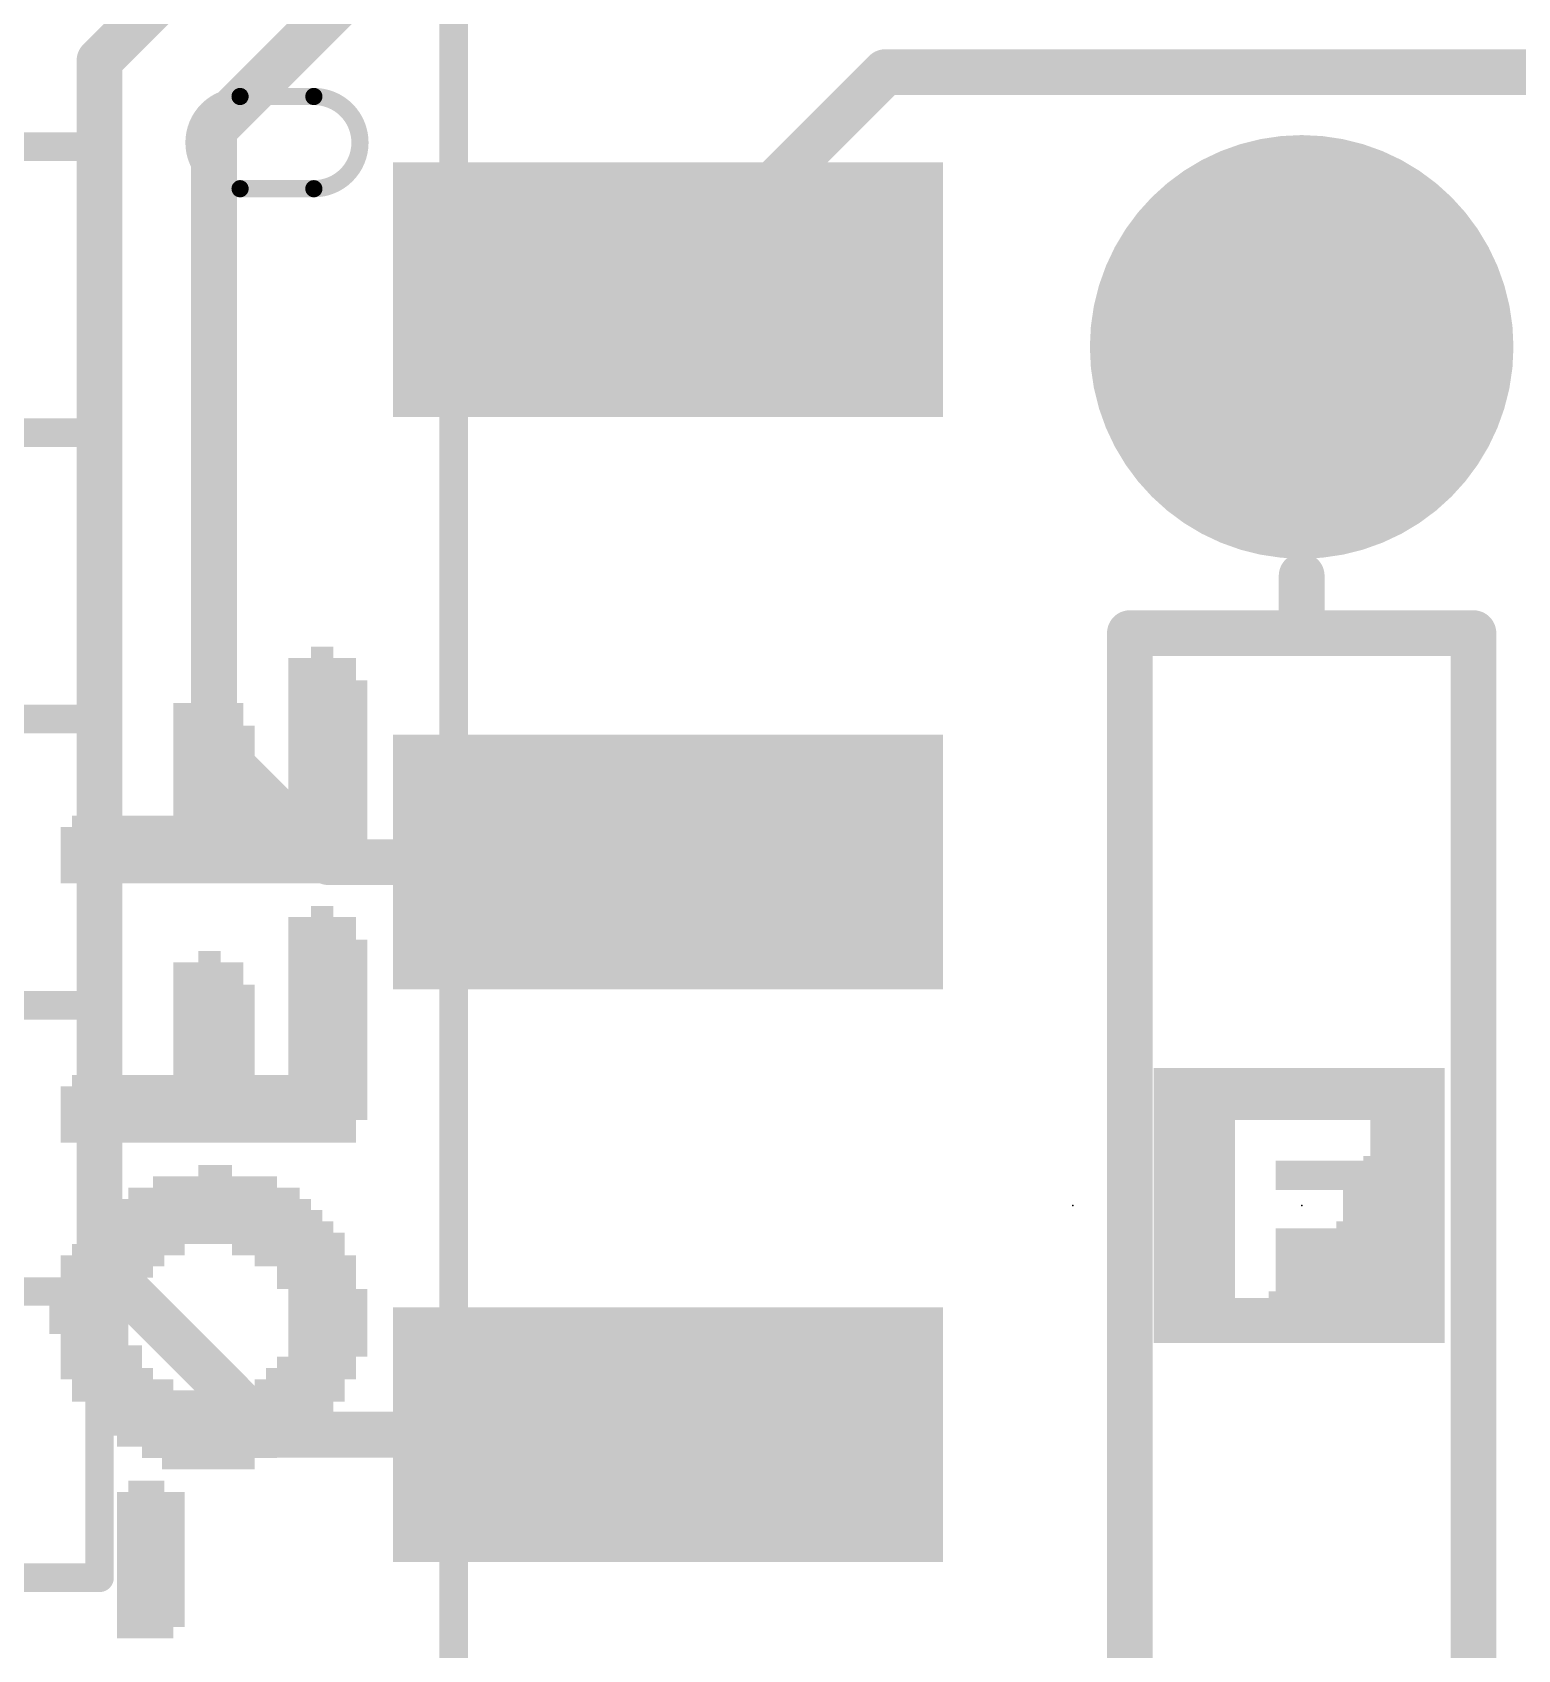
# Model space of a CAD drawing. Extents: x -30.7 to 55.9, y -16 to 25.5.
# Drawn here: x 8.85 to 15.44, y 13.02 to 20.19 of the extents above; entities that cross this region are included whole.
import ezdxf

# ---------------------------------------------------------------- set-up
doc = ezdxf.new("R2010")
doc.units = 0
for name, color, linetype in [('1', 12, 'CONTINUOUS'), ('17', 254, 'CONTINUOUS'), ('21', 41, 'CONTINUOUS'), ('22', 40, 'CONTINUOUS'), ('23', 53, 'CONTINUOUS'), ('51', 53, 'CONTINUOUS')]:
    doc.layers.add(name, color=color, linetype=linetype)

# ---------------------------------------------------------------- blocks, each defined once
blk = doc.blocks.new('ROUNDP')
at = {"const_width": 0.5}
blk.add_lwpolyline([(0, -0.25, 1), (0, 0.25, 1), (0, -0.25)], format="xyb", dxfattribs=at)
blk = doc.blocks.new('RECT')
blk.add_solid([(-0.5, -0.5), (0.5, -0.5), (-0.5, 0.5), (0.5, 0.5)])

msp = doc.modelspace()

# ---------------------------------------------------------------- linework, layer by layer
at = {"layer": '1', "const_width": 0.2032}
for points in [[(9.144, 20.066), (9.8552, 20.7772)], [(10.287, 20.3962), (9.652, 19.7612)], [(9.144, 14.732), (9.144, 20.066)], [(11.666, 19.05), (12.6312, 20.0152)], [(12.6312, 20.0152), (16.7386, 20.0152)], [(9.652, 19.7612), (9.652, 17.018)], [(9.652, 17.018), (10.16, 16.51)], [(10.16, 16.51), (11.666, 16.51)], [(9.906, 13.97), (9.144, 14.732)], [(11.666, 13.97), (9.906, 13.97)]]:
    msp.add_lwpolyline(points, dxfattribs=at)
at = {"layer": '1', "const_width": 0.1016}
for points in [[(9.1948, 20.066, 1), (9.0932, 20.066)], [(9.1081, 20.1019, 1), (9.1799, 20.0301)], [(12.6312, 20.066, 1), (12.6312, 19.9644)], [(12.6671, 19.9793, 1), (12.5953, 20.0511)], [(9.7028, 19.7612, 1), (9.6012, 19.7612)], [(9.6161, 19.7971, 1), (9.6879, 19.7253)], [(11.6301, 19.0859, 1), (11.7019, 19.0141)], [(9.6879, 17.0539, 1), (9.6161, 16.9821)], [(9.6012, 17.018, 1), (9.7028, 17.018)], [(10.16, 16.5608, 1), (10.16, 16.4592)], [(10.1241, 16.4741, 1), (10.1959, 16.5459)], [(11.666, 16.4592, 1), (11.666, 16.5608)], [(9.1799, 14.7679, 1), (9.1081, 14.6961)], [(9.0932, 14.732, 1), (9.1948, 14.732)], [(9.906, 14.0208, 1), (9.906, 13.9192)], [(11.666, 13.9192, 1), (11.666, 14.0208)], [(9.8701, 13.9341, 1), (9.9419, 14.0059)]]:
    msp.add_lwpolyline(points, format="xyb", dxfattribs=at)
at = {"layer": '21', "const_width": 0.2032}
for points in [[(14.478, 17.526), (14.478, 17.78)], [(13.716, 12.446), (13.716, 17.526)], [(13.716, 17.526), (14.478, 17.526)], [(14.478, 17.526), (15.24, 17.526)], [(15.24, 17.526), (15.24, 12.446)]]:
    msp.add_lwpolyline(points, dxfattribs=at)
at = {"layer": '21', "const_width": 0.1016}
for points in [[(14.5288, 17.78, 1), (14.4272, 17.78)], [(13.7668, 17.526, 1), (13.6652, 17.526)], [(13.716, 17.5768, 1), (13.716, 17.4752)], [(14.478, 17.5768, 1), (14.478, 17.4752)], [(14.478, 17.4752, 1), (14.478, 17.5768)], [(15.2908, 17.526, 1), (15.1892, 17.526)], [(15.24, 17.4752, 1), (15.24, 17.5768)], [(14.4272, 17.526, 1), (14.5288, 17.526)]]:
    msp.add_lwpolyline(points, format="xyb", dxfattribs=at)
at = {"layer": '23'}
for p in [(13.462, 14.986), (14.478, 14.986)]:
    msp.add_point(p, dxfattribs=at)
at = {"layer": '51'}
for points, const_width in [([(10.716, 21.055), (10.716, 4.345)], 0.127), ([(9.7677, 19.907), (10.0951, 19.907)], 0.0762), ([(7.112, 19.685), (9.144, 19.685)], 0.127), ([(9.144, 19.685), (9.144, 18.415)], 0.127), ([(10.0951, 19.4978), (9.7677, 19.4978)], 0.0762), ([(9.144, 18.415), (7.112, 18.415)], 0.127), ([(7.112, 17.145), (9.144, 17.145)], 0.127), ([(9.144, 17.145), (9.144, 15.875)], 0.127), ([(9.144, 15.875), (7.112, 15.875)], 0.127), ([(7.112, 14.605), (9.144, 14.605)], 0.127), ([(9.144, 14.605), (9.144, 13.335)], 0.127), ([(9.144, 13.335), (7.112, 13.335)], 0.127)]:
    msp.add_lwpolyline(points, dxfattribs=dict(at, const_width=const_width))
for points, const_width in [([(9.7677, 19.907, 1), (9.7677, 19.4978)], 0.0762), ([(9.7677, 19.926, 1), (9.7677, 19.8879)], 0.0381), ([(9.7677, 19.8879, 1), (9.7677, 19.926)], 0.0381), ([(10.0951, 19.4978, 1), (10.0951, 19.907)], 0.0762), ([(10.0951, 19.926, 1), (10.0951, 19.8879)], 0.0381), ([(10.0951, 19.8879, 1), (10.0951, 19.926)], 0.0381), ([(9.1758, 19.685, 1), (9.1122, 19.685)], 0.0635), ([(9.144, 19.6533, 1), (9.144, 19.7168)], 0.0635), ([(9.7677, 19.5168, 1), (9.7677, 19.4787)], 0.0381), ([(9.7677, 19.4787, 1), (9.7677, 19.5168)], 0.0381), ([(10.0951, 19.5168, 1), (10.0951, 19.4787)], 0.0381), ([(10.0951, 19.4787, 1), (10.0951, 19.5168)], 0.0381), ([(9.1122, 18.415, 1), (9.1758, 18.415)], 0.0635), ([(9.144, 18.3833, 1), (9.144, 18.4467)], 0.0635), ([(9.1758, 17.145, 1), (9.1122, 17.145)], 0.0635), ([(9.144, 17.1133, 1), (9.144, 17.1767)], 0.0635), ([(9.144, 15.8432, 1), (9.144, 15.9068)], 0.0635), ([(9.1122, 15.875, 1), (9.1758, 15.875)], 0.0635), ([(9.1758, 14.605, 1), (9.1122, 14.605)], 0.0635), ([(9.144, 14.5732, 1), (9.144, 14.6368)], 0.0635), ([(9.1122, 13.335, 1), (9.1758, 13.335)], 0.0635), ([(9.144, 13.3033, 1), (9.144, 13.3668)], 0.0635)]:
    msp.add_lwpolyline(points, format="xyb", dxfattribs=dict(at, const_width=const_width))

# ---------------------------------------------------------------- block references
at = {"layer": '1', "xscale": 2.44, "yscale": 1.13}
for p in [(11.666, 19.05), (11.666, 16.51), (11.666, 13.97)]:
    msp.add_blockref('RECT', p, dxfattribs=at)
at = {"layer": '17', "xscale": 1.8796, "yscale": 1.8796, "rotation": 90}
msp.add_blockref('ROUNDP', (14.478, 18.796), dxfattribs=at)
msp.add_blockref('ROUNDP', (14.478, 18.796), dxfattribs=at)
at = {"layer": '21'}
for p, xscale, yscale in [((14.467, 15.581), 1.29, 0.03), ((14.467, 15.551), 1.29, 0.03), ((14.467, 15.526), 1.29, 0.02), ((14.467, 15.496), 1.29, 0.04), ((14.467, 15.461), 1.29, 0.03), ((14.467, 15.431), 1.29, 0.03), ((14.467, 15.406), 1.29, 0.02), ((14.467, 15.381), 1.29, 0.03), ((14.002, 15.346), 0.36, 0.04), ((14.947, 15.346), 0.33, 0.04), ((14.002, 15.311), 0.36, 0.03), ((14.002, 15.291), 0.36, 0.03), ((14.947, 15.311), 0.33, 0.03), ((14.947, 15.291), 0.33, 0.03), ((14.002, 15.261), 0.36, 0.03), ((14.002, 15.226), 0.36, 0.04), ((14.947, 15.261), 0.33, 0.03), ((14.947, 15.226), 0.33, 0.04), ((14.002, 15.191), 0.36, 0.03), ((14.002, 15.171), 0.36, 0.03), ((14.002, 15.141), 0.36, 0.03), ((14.737, 15.171), 0.75, 0.03), ((14.737, 15.141), 0.75, 0.03), ((14.932, 15.191), 0.36, 0.03), ((14.002, 15.106), 0.36, 0.04), ((14.002, 15.071), 0.36, 0.03), ((14.737, 15.106), 0.75, 0.04), ((14.737, 15.071), 0.75, 0.03), ((14.002, 15.041), 0.36, 0.03), ((14.002, 15.021), 0.36, 0.03), ((14.002, 14.986), 0.36, 0.04), ((14.887, 15.041), 0.45, 0.03), ((14.887, 15.021), 0.45, 0.03), ((14.887, 14.986), 0.45, 0.04), ((14.002, 14.951), 0.36, 0.03), ((14.002, 14.931), 0.36, 0.03), ((14.887, 14.951), 0.45, 0.03), ((14.887, 14.931), 0.45, 0.03), ((14.002, 14.901), 0.36, 0.03), ((14.002, 14.866), 0.36, 0.04), ((14.737, 14.866), 0.75, 0.04), ((14.872, 14.901), 0.48, 0.03), ((14.002, 14.831), 0.36, 0.03), ((14.002, 14.801), 0.36, 0.03), ((14.002, 14.781), 0.36, 0.03), ((14.737, 14.831), 0.75, 0.03), ((14.737, 14.801), 0.75, 0.03), ((14.737, 14.781), 0.75, 0.03), ((14.002, 14.746), 0.36, 0.04), ((14.002, 14.711), 0.36, 0.03), ((14.737, 14.746), 0.75, 0.04), ((14.737, 14.711), 0.75, 0.03), ((14.002, 14.691), 0.36, 0.03), ((14.002, 14.661), 0.36, 0.03), ((14.002, 14.626), 0.36, 0.04), ((14.737, 14.691), 0.75, 0.03), ((14.737, 14.661), 0.75, 0.03), ((14.737, 14.626), 0.75, 0.04), ((14.002, 14.591), 0.36, 0.03), ((14.467, 14.561), 1.29, 0.03), ((14.722, 14.591), 0.78, 0.03), ((14.467, 14.531), 1.29, 0.03), ((14.467, 14.501), 1.29, 0.03), ((14.467, 14.481), 1.29, 0.03), ((14.467, 14.451), 1.29, 0.03), ((14.467, 14.421), 1.29, 0.03), ((14.467, 14.391), 1.29, 0.03)]:
    msp.add_blockref('RECT', p, dxfattribs=dict(at, xscale=xscale, yscale=yscale))
at = {"layer": '22', "rotation": 90}
for p, xscale, yscale in [((10.107, 16.941), 1.05, 0.05), ((10.157, 16.941), 1.05, 0.05), ((10.307, 16.916), 0.8, 0.05), ((9.607, 16.841), 0.85, 0.05), ((9.657, 16.841), 0.85, 0.05), ((9.497, 16.816), 0.8, 0.05), ((9.552, 16.816), 0.8, 0.06), ((9.707, 16.816), 0.8, 0.05), ((9.757, 16.816), 0.8, 0.05), ((9.807, 16.766), 0.7, 0.05), ((8.997, 16.541), 0.25, 0.05), ((9.052, 16.566), 0.3, 0.06), ((9.107, 16.566), 0.3, 0.05), ((9.157, 16.566), 0.3, 0.05), ((9.197, 16.566), 0.3, 0.05), ((9.247, 16.566), 0.3, 0.05), ((9.302, 16.566), 0.3, 0.06), ((9.357, 16.566), 0.3, 0.05), ((9.407, 16.566), 0.3, 0.05), ((9.447, 16.566), 0.3, 0.05), ((9.857, 16.566), 0.3, 0.05), ((9.907, 16.566), 0.3, 0.05), ((9.957, 16.566), 0.3, 0.05), ((10.107, 15.791), 1.05, 0.05), ((10.157, 15.791), 1.05, 0.05), ((10.307, 15.766), 0.8, 0.05), ((9.607, 15.691), 0.85, 0.05), ((9.657, 15.691), 0.85, 0.05), ((9.497, 15.666), 0.8, 0.05), ((9.552, 15.666), 0.8, 0.06), ((9.707, 15.666), 0.8, 0.05), ((9.757, 15.666), 0.8, 0.05), ((9.807, 15.616), 0.7, 0.05), ((8.997, 15.391), 0.25, 0.05), ((9.052, 15.416), 0.3, 0.06), ((9.107, 15.416), 0.3, 0.05), ((9.157, 15.416), 0.3, 0.05), ((9.197, 15.416), 0.3, 0.05), ((9.247, 15.416), 0.3, 0.05), ((9.302, 15.416), 0.3, 0.06), ((9.357, 15.416), 0.3, 0.05), ((9.407, 15.416), 0.3, 0.05), ((9.447, 15.416), 0.3, 0.05), ((9.857, 15.416), 0.3, 0.05), ((9.907, 15.416), 0.3, 0.05), ((9.957, 15.416), 0.3, 0.05), ((9.607, 14.991), 0.35, 0.05), ((9.657, 14.991), 0.35, 0.05), ((9.707, 14.991), 0.35, 0.05), ((9.407, 14.916), 0.4, 0.05), ((9.447, 14.941), 0.35, 0.05), ((9.497, 14.941), 0.35, 0.05), ((9.552, 14.966), 0.3, 0.06), ((9.757, 14.941), 0.35, 0.05), ((9.807, 14.941), 0.35, 0.05), ((9.857, 14.916), 0.4, 0.05), ((9.907, 14.916), 0.4, 0.05), ((9.197, 14.491), 1.05, 0.05), ((9.247, 14.466), 1.1, 0.05), ((9.302, 14.816), 0.5, 0.06), ((9.357, 14.866), 0.4, 0.05), ((9.957, 14.841), 0.45, 0.05), ((10.007, 14.491), 1.15, 0.05), ((10.057, 14.491), 1.05, 0.05), ((9.157, 14.491), 0.95, 0.05), ((10.107, 14.491), 0.95, 0.05), ((9.107, 14.491), 0.85, 0.05), ((10.157, 14.491), 0.85, 0.05), ((10.207, 14.491), 0.75, 0.05), ((9.052, 14.466), 0.7, 0.06), ((8.997, 14.491), 0.55, 0.05), ((10.257, 14.491), 0.55, 0.05), ((10.307, 14.466), 0.3, 0.05), ((8.947, 14.491), 0.15, 0.05), ((9.302, 14.141), 0.45, 0.06), ((9.957, 14.116), 0.4, 0.05), ((9.357, 14.066), 0.4, 0.05), ((9.407, 14.041), 0.35, 0.05), ((9.447, 14.016), 0.4, 0.05), ((9.857, 14.041), 0.35, 0.05), ((9.907, 14.066), 0.4, 0.05), ((9.497, 13.991), 0.35, 0.05), ((9.552, 13.991), 0.35, 0.06), ((9.607, 13.991), 0.35, 0.05), ((9.657, 13.991), 0.35, 0.05), ((9.707, 13.991), 0.35, 0.05), ((9.757, 13.991), 0.35, 0.05), ((9.807, 13.991), 0.35, 0.05), ((9.247, 13.391), 0.65, 0.05), ((9.302, 13.416), 0.7, 0.06), ((9.357, 13.416), 0.7, 0.05), ((9.407, 13.416), 0.7, 0.05), ((9.447, 13.391), 0.65, 0.05), ((9.497, 13.416), 0.6, 0.05)]:
    msp.add_blockref('RECT', p, dxfattribs=dict(at, xscale=xscale, yscale=yscale))
at = {"layer": '22', "yscale": 0.05, "rotation": 90}
for p in [(10.007, 16.916), (10.057, 16.916), (10.207, 16.916), (10.257, 16.916), (10.007, 15.766), (10.057, 15.766), (10.207, 15.766), (10.257, 15.766)]:
    msp.add_blockref('RECT', p, dxfattribs=at)

doc.saveas('drawing.dxf')
